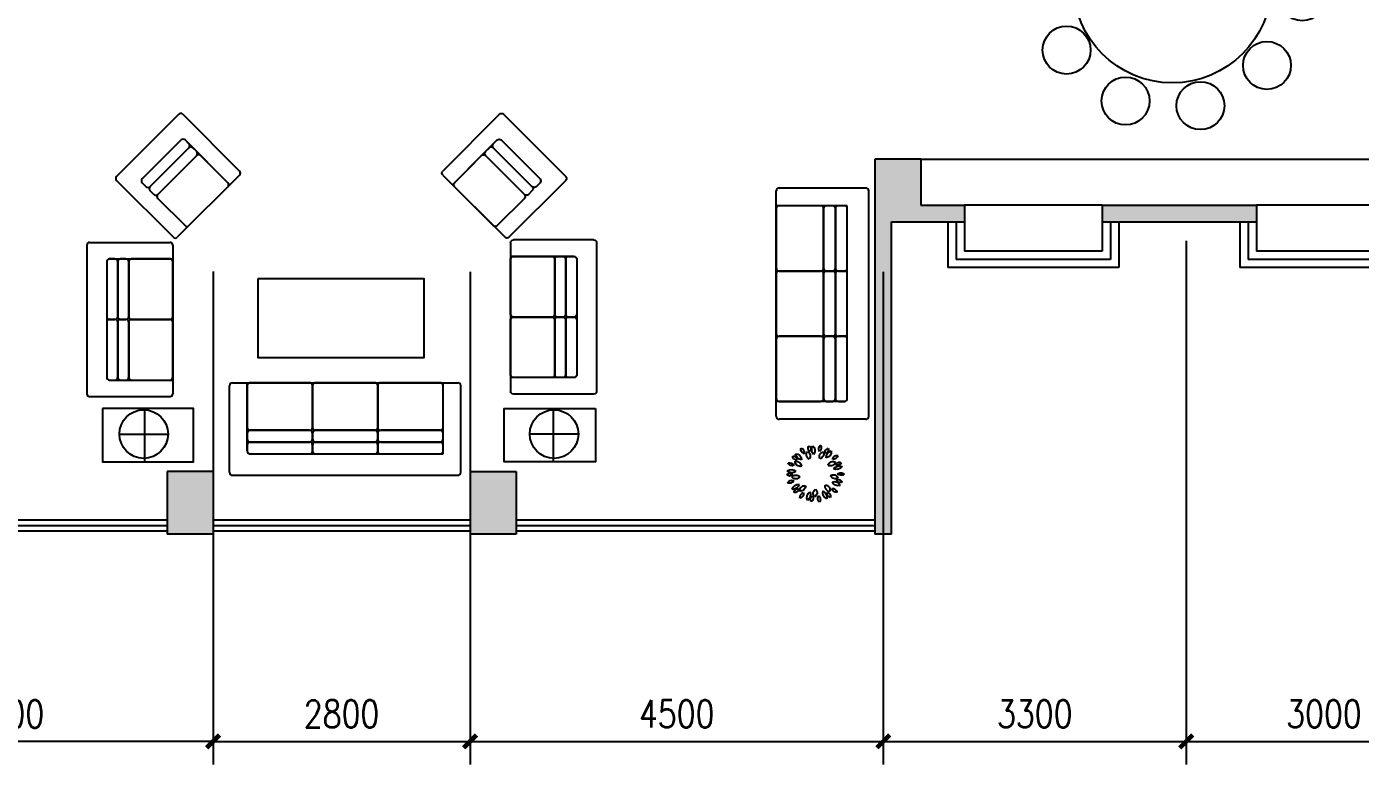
# Model space of a CAD drawing. Header units: millimetres. Extents: x 793 to 38097, y 481 to 18381.
# Drawn here: x 16139 to 30665, y 481 to 8520 of the extents above; entities that cross this region are included whole.
import ezdxf
from ezdxf.enums import TextEntityAlignment as Align

# ---------------------------------------------------------------- set-up
doc = ezdxf.new("R2010")
doc.units = ezdxf.units.MM
for name, color, linetype in [('DIM', 15, 'Continuous'), ('J', 7, 'Continuous'), ('OA_FURNITURE', 7, 'Continuous'), ('PUB_H', 13, 'Continuous'), ('W', 2, 'Continuous'), ('WALL', 4, 'Continuous')]:
    doc.layers.add(name, color=color, linetype=linetype)
doc.styles.add('DIM_FONT', font='SIMPLEX.shx', dxfattribs={"width": 0.8})
doc.styles.add('SIMPLEX', font='SIMPLEX.SHX')
doc.styles.get("Standard").update_dxf_attribs({"font": 'arial.ttf'})
doc.dimstyles.new('DIMN', dxfattribs={"dimtxt": 300, "dimasz": 1, "dimexe": 250, "dimexo": 300, "dimgap": 150, "dimtad": 1, "dimdec": 0, "dimdsep": 46, "dimtxsty": 'DIM_FONT', "dimblk": '_DIMX', "dimblk1": 'ARCHTICK', "dimblk2": 'ARCHTICK', "dimcen": 0.1, "dimclrt": 7, "dimadec": 0, "dimazin": 0, "dimtfac": 1, "dimtdec": 0, "dimtix": 1, "dimtmove": 2, "dimatfit": 3, "dimldrblk": '_DIMX', "dimfxl": 1, "dimtolj": 1, "dimtzin": 0, "dimarcsym": 0})

# ---------------------------------------------------------------- blocks, each defined once
blk = doc.blocks.new('M_C22')
at = {"linetype": 'Continuous'}
for centre, radius in [((462, 1344), 261), ((-415, 1320), 261), ((-1126, 775), 261), ((0, 0), 1080), ((1102, 799), 261), ((-1363, 16), 261), ((1363, -7), 261), ((-1079, -789), 261), ((1126, -789), 261), ((-415, -1287), 261), ((439, -1287), 261)]:
    blk.add_circle(centre, radius, dxfattribs=at)
at = {"width": 0.8, "flags": 9}
for tag in ['XSIZE', 'YSIZE']:
    blk.add_attdef(tag, (0, 0), '', height=0.5, dxfattribs=at)
blk = doc.blocks.new('_ARCHTICK')
at = {"color": 0, "linetype": 'ByBlock', "const_width": 0.15}
blk.add_lwpolyline([(-0.5, -0.5), (0.5, 0.5)], dxfattribs=at)
blk = doc.blocks.new('_DIMX')
at = {"const_width": 50}
blk.add_lwpolyline([(-70, -70), (70, 70)], dxfattribs=at)
blk = doc.blocks.new('M_C34BMF')
at = {"layer": 'OA_FURNITURE'}
for p, q in [((-1031, 627), (1015, 627)), ((-896, 8), (-896, 627)), ((881, -19), (881, 627)), ((-1058, -186), (-1058, 600)), ((1042, -186), (1042, 600)), ((-869, -19), (881, -19)), ((-1031, -213), (1015, -213))]:
    blk.add_line(p, q, dxfattribs=at)
for points in [[(-869, 196), (-331, 196, 0.414214), (-304, 223), (-304, 600, 0.414214), (-331, 627), (-869, 627, 0.414214), (-896, 600), (-896, 223, 0.414214)], [(-277, 196), (261, 196, 0.414214), (288, 223), (288, 600, 0.414214), (261, 627), (-277, 627, 0.414214), (-304, 600), (-304, 223, 0.414214)], [(315, 196), (854, 196, 0.414214), (881, 223), (881, 600, 0.414214), (854, 627), (315, 627, 0.414214), (288, 600), (288, 223, 0.414214)], [(-869, 89), (-331, 89, 0.414214), (-304, 115), (-304, 169, 0.414214), (-331, 196), (-869, 196, 0.414214), (-896, 169), (-896, 115, 0.414214)], [(-277, 89), (261, 89, 0.414214), (288, 115), (288, 169, 0.414214), (261, 196), (-277, 196, 0.414214), (-304, 169), (-304, 115, 0.414214)], [(315, 89), (854, 89, 0.414214), (881, 115), (881, 169, 0.414214), (854, 196), (315, 196, 0.414214), (288, 169), (288, 115, 0.414214)], [(-869, -19), (-331, -19, 0.414214), (-304, 8), (-304, 62, 0.414214), (-331, 89), (-869, 89, 0.414214), (-896, 62), (-896, 8, 0.414214)], [(-277, -19), (261, -19, 0.414214), (288, 8), (288, 62, 0.414214), (261, 89), (-277, 89, 0.414214), (-304, 62), (-304, 8, 0.414214)], [(315, -19), (854, -19, 0.414214), (881, 8), (881, 62, 0.414214), (854, 89), (315, 89, 0.414214), (288, 62), (288, 8, 0.414214)]]:
    blk.add_lwpolyline(points, format="xyb", close=True, dxfattribs=at)
for centre, start, end in [((-1031, 600), 90, 180), ((1015, 600), 0, 90), ((-869, 8), 180, 270), ((854, 8), 270, 0), ((-1031, -186), 180, 270), ((1015, -186), 270, 0)]:
    blk.add_arc(centre, 26.9, start, end, dxfattribs=at)
at = {"style": 'DIM_FONT', "width": 0.8, "flags": 9}
for tag in ['XSIZE', 'YSIZE']:
    blk.add_attdef(tag, (0, 0), '', height=0.5, dxfattribs=at)
blk = doc.blocks.new('*D70')
at = {"layer": 'DEFPOINTS', "color": 0, "transparency": 16777216}
for p in [(13669, 6150), (18169, 6150), (13669, 731)]:
    blk.add_point(p, dxfattribs=at)
at = {"layer": 'DIM', "color": 0, "lineweight": -2, "transparency": 16777216}
for p, q in [((13669, 5850), (13669, 481)), ((18169, 5850), (18169, 481)), ((18168, 731), (13670, 731))]:
    blk.add_line(p, q, dxfattribs=at)
at = {"layer": 'DIM', "color": 0, "lineweight": -2, "transparency": 16777216, "rotation": 180}
blk.add_blockref('_DIMX', (13669, 731), dxfattribs=at)
at = {"layer": 'DIM', "color": 0, "lineweight": -2, "transparency": 16777216}
blk.add_blockref('_DIMX', (18169, 731), dxfattribs=at)
at = {"layer": 'DIM', "color": 7, "transparency": 16777216, "insert": (15919, 1031), "char_height": 300, "attachment_point": 5, "style": 'DIM_FONT'}
blk.add_mtext('\\A1;4500', dxfattribs=at)
blk = doc.blocks.new('80217103047940')
for p, q in [((-1955, 60), (1955, 60)), ((-1955, 0), (1955, 0)), ((-1955, -60), (1955, -60))]:
    blk.add_line(p, q)
at = {"style": 'SIMPLEX', "flags": 9}
blk.add_attdef('A', text='', height=1, dxfattribs=at).set_placement((0, 0), align=Align.MIDDLE)
blk = doc.blocks.new('80217103041020')
for p, q in [((-1955, 60), (1955, 60)), ((-1955, 0), (1955, 0)), ((-1955, -60), (1955, -60))]:
    blk.add_line(p, q)
at = {"style": 'SIMPLEX', "flags": 9}
blk.add_attdef('A', text='', height=1, dxfattribs=at).set_placement((0, 0), align=Align.MIDDLE)
blk = doc.blocks.new('80217103044592')
for p, q in [((-1400, 60), (1400, 60)), ((-1400, 0), (1400, 0)), ((-1400, -60), (1400, -60))]:
    blk.add_line(p, q)
at = {"style": 'SIMPLEX', "flags": 9}
blk.add_attdef('A', text='', height=1, dxfattribs=at).set_placement((0, 0), align=Align.MIDDLE)
blk = doc.blocks.new('M_F22')
for centre, radius, start, end in [((-63, 1991), 399, 151.70154, 229.74057), ((-591, 1891), 339, 322.86392, 58.57818), ((523, 1764), 486, 130.70899, 219.10644), ((-284, 1836), 573, 318.65709, 31.15834), ((662, 1865), 307, 123.4613, 215.43295), ((307, 1931), 266, 293.31145, 45.5828), ((-1680, 1042), 339, 2.86392, 98.57818), ((-1340, 1458), 399, 191.70154, 269.74057), ((-745, 1661), 486, 170.70899, 259.10644), ((-1409, 1198), 573, 358.65709, 71.15834), ((-704, 1829), 307, 163.4613, 255.43295), ((-1018, 1651), 266, 333.31145, 85.5828), ((-242, 1523), 417, 160.50355, 255.32847), ((-684, 1289), 376, 333.2488, 82.58322), ((819, 1335), 417, 120.50355, 215.32847), ((331, 1439), 376, 293.2488, 42.58322), ((1257, 1578), 399, 111.70154, 189.74057), ((788, 1841), 339, 282.86392, 18.57818), ((1560, 1027), 486, 90.70899, 179.10644), ((988, 1601), 573, 278.65709, 351.15834), ((1732, 1016), 307, 83.4613, 175.43295), ((1502, 1294), 266, 253.31145, 5.5828), ((-1969, -307), 339, 42.86392, 138.57818), ((-1861, -14), 573, 38.65709, 111.15834), ((-1651, 768), 486, 210.70899, 299.10644), ((-1853, 584), 266, 13.31145, 125.5828), ((-1727, 923), 307, 203.4613, 295.43295), ((-1364, 522), 376, 13.2488, 122.58322), ((-1177, 985), 417, 200.50355, 295.32847), ((1511, 508), 417, 80.50355, 175.32847), ((1204, 902), 376, 253.2488, 2.58322), ((1881, -204), 486, 50.70899, 139.10644), ((1812, 603), 573, 238.65709, 311.15834), ((2003, 413), 399, 71.70154, 149.74057), ((1813, 916), 339, 242.86392, 338.57818), ((-1976, 230), 399, 231.70154, 309.74057), ((-1807, -769), 266, 53.31145, 165.5828), ((-1928, -429), 307, 243.4613, 335.43295), ((-1429, -1233), 573, 78.65709, 151.15834), ((-1770, -498), 486, 250.70899, 339.10644), ((-1393, -503), 376, 53.2488, 162.58322), ((-1547, -28), 417, 240.50355, 335.32847), ((-756, -1306), 376, 93.2488, 202.58322), ((-1179, -1041), 417, 280.50355, 15.32847), ((1151, -1025), 376, 173.2488, 282.58322), ((816, -1395), 417, 0.50355, 95.32847), ((1510, -570), 417, 40.50355, 135.32847), ((1528, -71), 376, 213.2488, 322.58322), ((1335, -1353), 486, 10.70899, 99.10644), ((1801, -691), 573, 198.65709, 271.15834), ((1825, -959), 399, 31.70154, 109.74057), ((2003, -452), 339, 202.86392, 298.57818), ((2005, -323), 307, 43.4613, 135.43295), ((2009, 38), 266, 213.31145, 325.5828), ((-1323, -1527), 339, 82.86392, 178.57818), ((-1674, -1120), 399, 271.70154, 349.74057), ((-902, -1777), 266, 93.31145, 205.5828), ((-1213, -1593), 307, 283.4613, 15.43295), ((-314, -1889), 573, 118.65709, 191.15834), ((-1048, -1545), 486, 290.70899, 19.10644), ((-44, -2046), 339, 122.86392, 218.57818), ((-574, -1959), 399, 311.70154, 29.74057), ((249, -1512), 376, 133.2488, 242.58322), ((-246, -1581), 417, 320.50355, 55.32847), ((439, -1967), 266, 133.31145, 245.5828), ((83, -2026), 307, 323.4613, 55.43295), ((962, -1675), 573, 158.65709, 231.15834), ((179, -1883), 486, 330.70899, 59.10644), ((1270, -1621), 339, 162.86392, 258.57818), ((808, -1896), 399, 351.70154, 69.74057), ((1589, -1250), 266, 173.31145, 285.5828), ((1354, -1524), 307, 3.4613, 95.43295)]:
    blk.add_arc(centre, radius, start, end)
at = {"width": 0.8, "flags": 9}
for tag in ['XSIZE', 'YSIZE']:
    blk.add_attdef(tag, (0, 0), '', height=0.5, dxfattribs=at)
blk = doc.blocks.new('M_C35CAY')
at = {"layer": 'OA_FURNITURE'}
for p, q in [((-675, 1), (675, 1)), ((-550, -574), (-550, 1)), ((550, -574), (550, 1)), ((-700, -754), (-700, -24)), ((700, -754), (700, -24)), ((-525, -599), (525, -599)), ((-675, -779), (675, -779))]:
    blk.add_line(p, q, dxfattribs=at)
for points in [[(-525, -399), (-25, -399, 0.414214), (0, -374), (0, -24, 0.414214), (-25, 1), (-525, 1, 0.414214), (-550, -24), (-550, -374, 0.414214)], [(25, -399), (525, -399, 0.414214), (550, -374), (550, -24, 0.414214), (525, 1), (25, 1, 0.414214), (0, -24), (0, -374, 0.414214)], [(-525, -499), (-25, -499, 0.414214), (0, -474), (0, -424, 0.414214), (-25, -399), (-525, -399, 0.414214), (-550, -424), (-550, -474, 0.414214)], [(25, -499), (525, -499, 0.414214), (550, -474), (550, -424, 0.414214), (525, -399), (25, -399, 0.414214), (0, -424), (0, -474, 0.414214)], [(-525, -599), (-25, -599, 0.414214), (0, -574), (0, -524, 0.414214), (-25, -499), (-525, -499, 0.414214), (-550, -524), (-550, -574, 0.414214)], [(25, -599), (525, -599, 0.414214), (550, -574), (550, -524, 0.414214), (525, -499), (25, -499, 0.414214), (0, -524), (0, -574, 0.414214)]]:
    blk.add_lwpolyline(points, format="xyb", close=True, dxfattribs=at)
for centre, start, end in [((-675, -24), 90, 180), ((675, -24), 360, 90), ((-525, -574), 180, 270), ((525, -574), 270, 360), ((-675, -754), 180, 270), ((675, -754), 270, 360)]:
    blk.add_arc(centre, 25, start, end, dxfattribs=at)
at = {"style": 'DIM_FONT', "width": 0.8, "flags": 9}
for tag in ['XSIZE', 'YSIZE']:
    blk.add_attdef(tag, (0, 0), '', height=0.5, dxfattribs=at)
blk = doc.blocks.new('M_C31NFU')
at = {"layer": 'OA_FURNITURE'}
for p, q in [((-433, 755), (-433, 25)), ((392, 780), (-408, 780)), ((417, 755), (417, 25)), ((242, 600), (-258, 600)), ((267, 575), (267, 0)), ((392, 0), (-408, 0))]:
    blk.add_line(p, q, dxfattribs=at)
for points in [[(242, 600), (-258, 600, 0.414214), (-283, 575), (-283, 525, 0.414214), (-258, 500), (242, 500, 0.414214), (267, 525), (267, 575, 0.414214)], [(242, 500), (-258, 500, 0.414214), (-283, 475), (-283, 425, 0.414214), (-258, 400), (242, 400, 0.414214), (267, 425), (267, 475, 0.414214)], [(242, 400), (-258, 400, 0.414214), (-283, 375), (-283, 25, 0.414214), (-258, 0), (242, 0, 0.414214), (267, 25), (267, 375, 0.414214)]]:
    blk.add_lwpolyline(points, format="xyb", close=True, dxfattribs=at)
for centre, start, end in [((-408, 755), 90, 180), ((392, 755), 0, 90), ((242, 575), 0, 90), ((-408, 25), 180, 270), ((392, 25), 270, 0)]:
    blk.add_arc(centre, 25, start, end, dxfattribs=at)
at = {"style": 'DIM_FONT', "width": 0.8, "flags": 9}
for tag in ['XSIZE', 'YSIZE']:
    blk.add_attdef(tag, (0, 0), '', height=0.5, dxfattribs=at)
blk = doc.blocks.new('_B0MWI')
for p, q in [((-0.62, 3.2778), (0.62, 3.2778)), ((-0.62, 0.5), (-0.62, 3.2778)), ((0.62, 0.5), (0.62, 3.2778)), ((-0.56, 2.7778), (0.56, 2.7778)), ((-0.56, 0.5), (-0.56, 2.7778)), ((0.56, 0.5), (0.56, 2.7778)), ((-0.5, 2.2778), (0.5, 2.2778)), ((-0.5, 0.5), (-0.5, 2.2778)), ((0.5, 0.5), (0.5, 2.2778)), ((-0.5, -0.5), (0.5, -0.5))]:
    blk.add_line(p, q)

msp = doc.modelspace()

# ---------------------------------------------------------------- linework, layer by layer
at = {"layer": 'J'}
for p, q in [((25878.5, 7074.2), (31738.5, 7074.2)), ((17423, 4357.7), (17423, 3776.1)), ((21874.3, 4357.7), (21874.3, 3776.1)), ((17149.4, 4080.1), (17678.3, 4080.1)), ((22147.9, 4080.1), (21618.9, 4080.1))]:
    msp.add_line(p, q, dxfattribs=at)
for points in [[(18656.9, 5772.1), (18656.9, 4912.9), (20468.5, 4912.9), (20468.5, 5772.1)], [(16964.2, 4357.7), (16964.2, 3776.1), (17956, 3776.1), (17956, 4357.7)], [(22333, 4357.7), (22333, 3776.1), (21341.2, 3776.1), (21341.2, 4357.7)]]:
    msp.add_lwpolyline(points, close=True, dxfattribs=at)
for centre in [(17413.9, 4080.1), (21883.4, 4080.1)]:
    msp.add_circle(centre, 264.5, dxfattribs=at)
at = {"layer": 'PUB_H'}
for points in [[(25558.5, 2990.7), (25378.5, 2990.7), (25558.5, 6394.2), (25378.5, 7074.2)], [(25558.5, 6394.2), (25378.5, 7074.2), (25878.5, 6574.2), (25878.5, 7074.2)], [(26353.5, 6394.2), (25558.5, 6394.2), (26353.5, 6574.2), (25878.5, 6574.2)], [(29533.5, 6394.2), (27853.5, 6394.2), (29533.5, 6574.2), (27853.5, 6574.2)], [(18168.5, 3670.7), (18168.5, 2990.7), (17668.5, 3670.7), (17668.5, 2990.7)], [(20968.5, 3670.7), (21468.5, 3670.7), (20968.5, 2990.7), (21468.5, 2990.7)]]:
    msp.add_solid(points, dxfattribs=at)
at = {"layer": 'WALL'}
for p, q in [((25378.5, 7074.2), (25378.5, 2990.7)), ((25878.5, 7074.2), (25378.5, 7074.2)), ((25878.5, 7074.2), (25878.5, 6574.2)), ((25878.5, 6574.2), (26353.5, 6574.2)), ((26353.5, 6574.2), (26353.5, 6394.2)), ((27853.5, 6574.2), (29533.5, 6574.2)), ((27853.5, 6574.2), (27853.5, 6394.2)), ((29533.5, 6574.2), (29533.5, 6394.2)), ((25558.5, 2990.7), (25558.5, 6394.2)), ((25558.5, 6394.2), (26353.5, 6394.2)), ((27853.5, 6394.2), (29533.5, 6394.2)), ((18168.5, 3670.7), (17668.5, 3670.7)), ((17668.5, 3670.7), (17668.5, 2990.7)), ((18168.5, 3670.7), (18168.5, 2990.7)), ((20968.5, 3670.7), (21468.5, 3670.7)), ((20968.5, 3670.7), (20968.5, 2990.7)), ((21468.5, 3670.7), (21468.5, 2990.7)), ((18168.5, 2990.7), (17668.5, 2990.7)), ((21468.5, 2990.7), (20968.5, 2990.7)), ((25558.5, 2990.7), (25378.5, 2990.7))]:
    msp.add_line(p, q, dxfattribs=at)

# ---------------------------------------------------------------- block references
at = {"layer": 'J', "rotation": 283.2453459477739}
msp.add_blockref('M_C22', (28617.5, 8986.8), dxfattribs=at)
at = {"layer": 'J', "yscale": 1.2, "zscale": 1.2}
for name, p, xscale, rotation in [('M_C31NFU', (18124.9, 6570.6), 1.2, 45), ('M_C31NFU', (21002.4, 6570.6), -1.2, 315), ('M_C34BMF', (25054.2, 5511.1), 1.2, 90), ('M_C35CAY', (17729.2, 5329.4), 1.2, 270), ('M_C35CAY', (21411.2, 5355.7), -1.2, 90)]:
    msp.add_blockref(name, p, dxfattribs=dict(at, xscale=xscale, rotation=rotation))
at = {"layer": 'J'}
for name, p, xscale, yscale, zscale in [('M_C34BMF', (19616.9, 3886.9), 1.2, 1.2, 1.2), ('M_F22', (24729.8, 3654.8), -0.14, 0.14, 0.14)]:
    msp.add_blockref(name, p, dxfattribs=dict(at, xscale=xscale, yscale=yscale, zscale=zscale))
at = {"layer": 'W', "xscale": 1500, "zscale": 1500, "rotation": 180}
for p, yscale in [((27103.5, 6484.2), 179.9999999999991), ((30283.5, 6484.2), 180.0000000000009)]:
    msp.add_blockref('_B0MWI', p, dxfattribs=dict(at, yscale=yscale))
at = {"layer": 'W', "rotation": 180}
for name, p in [('80217103047940', (15713.5, 3080.7)), ('80217103044592', (19568.5, 3080.7)), ('80217103041020', (23423.5, 3080.7))]:
    msp.add_blockref(name, p, dxfattribs=at)

# ---------------------------------------------------------------- dimensions: what is measured, and where the dimension line sits
at = {"layer": 'DIM'}
for base, p1, p2 in [((28768.5, 731.4), (25468.5, 6149.6), (28768.5, 6484.2)), ((31768.5, 731.4), (28768.5, 6484.2), (31768.5, 6484.2)), ((25468.5, 731.4), (20968.5, 6149.6), (25468.5, 6149.6)), ((20968.5, 731.4), (18168.5, 5579.2), (20968.5, 5579.2))]:
    msp.add_linear_dim(base=base, p1=p1, p2=p2, dimstyle='DIMN', dxfattribs=at).render()
dim = msp.add_linear_dim(base=(13668.5, 731.4), p1=(18168.5, 6149.6), p2=(13668.5, 6149.6), dimstyle='DIMN', dxfattribs=at)
dim.commit()
dim.dimension.update_dxf_attribs({"geometry": '*D70', "text_midpoint": (15918.5, 1031.4)})

doc.saveas('drawing.dxf')
